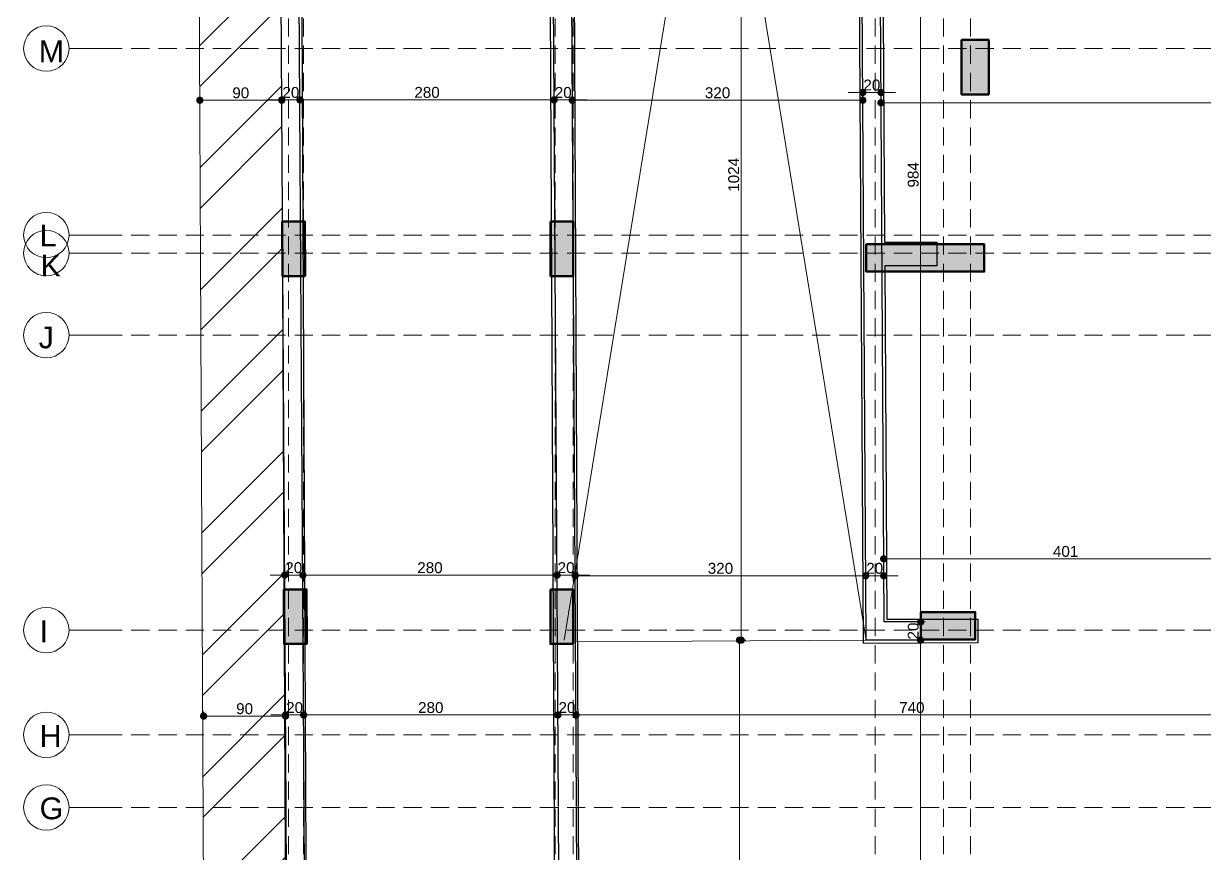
# Model space of a CAD drawing. Header units: millimetres. Extents: x 38129 to 72024, y -56282 to 16512.
# Drawn here: x 41713 to 43014, y -44116 to -43202 of the extents above; entities that cross this region are included whole.
import ezdxf

# ---------------------------------------------------------------- set-up
doc = ezdxf.new("R2010")
doc.units = ezdxf.units.MM
doc.linetypes.add('HIDDEN', pattern=[0.375, 0.25, -0.125])
for name, color, linetype, lineweight in [('AKS', 55, 'HIDDEN', 0), ('COLUMN4', 3, 'Continuous', 50), ('DIŞÖLÇÜ', 37, 'Continuous', 0), ('DUVAR', 255, 'Continuous', 30), ('Islak Tefriş', 35, 'Continuous', 13), ('NET', 7, 'Continuous', 0), ('TARAMA', 252, 'Continuous', 0), ('ölçü İÇ', 31, 'Continuous', 0)]:
    doc.layers.add(name, color=color, linetype=linetype, lineweight=lineweight)
doc.layers.add('sıva', color=41, linetype='Continuous')
doc.styles.add('icdisolcu_yazi', font='arial.ttf')
doc.styles.get("Standard").update_dxf_attribs({"font": 'arial.ttf'})
doc.dimstyles.new('İç Ölçü', dxfattribs={"dimtxt": 12, "dimasz": 8, "dimexe": 5, "dimexo": 0, "dimgap": 2, "dimtad": 1, "dimdec": 0, "dimzin": 12, "dimdsep": 46, "dimtxsty": 'icdisolcu_yazi', "dimblk": 'DOT', "dimcen": 8, "dimdle": 5, "dimclrd": 256, "dimclre": 256, "dimclrt": 7, "dimadec": 0, "dimazin": 3, "dimtfac": 1, "dimtdec": 0, "dimtix": 1, "dimtmove": 2, "dimatfit": 3, "dimldrblk": 'DOT', "dimfxl": 0, "dimtolj": 1, "dimtzin": 0, "dimlwd": -1, "dimlwe": -1, "dimarcsym": 0})

# ---------------------------------------------------------------- blocks, each defined once
blk = doc.blocks.new('_Dot')
at = {"color": 0, "lineweight": -2}
blk.add_line((-0.5, 0), (-1, 0), dxfattribs=at)
at = {"color": 0, "lineweight": 30, "const_width": 0.5}
blk.add_lwpolyline([(-0.25, 0, 1), (0.25, 0, 1)], format="xyb", close=True, dxfattribs=at)
blk = doc.blocks.new('*D667')
at = {"layer": 'Defpoints', "color": 0, "transparency": 16777216}
for p in [(42502, -43880.9), (42501.1, -45209.9), (42502, -45209.9)]:
    blk.add_point(p, dxfattribs=at)
at = {"layer": 'ölçü İÇ', "transparency": 16777216}
for p, q in [((42502, -43880.9), (42507, -43880.9)), ((42501.1, -45209.9), (42507, -45209.9))]:
    blk.add_line(p, q, dxfattribs=at)
at = {"layer": 'ölçü İÇ', "linetype": 'Continuous', "transparency": 16777216}
blk.add_line((42502, -43888.9), (42502, -45201.9), dxfattribs=at)
at = {"layer": 'ölçü İÇ', "transparency": 16777216, "xscale": 8, "yscale": 8, "zscale": 8}
for p, rotation in [((42502, -43880.9), 90), ((42502, -45209.9), 270)]:
    blk.add_blockref('_Dot', p, dxfattribs=dict(at, rotation=rotation))
at = {"layer": 'ölçü İÇ', "color": 7, "transparency": 16777216, "insert": (42493.9, -44545.4), "char_height": 12, "attachment_point": 5, "rotation": 90, "style": 'icdisolcu_yazi'}
blk.add_mtext('\\A1;1329', dxfattribs=at)
blk = doc.blocks.new('*D689')
at = {"layer": 'Defpoints', "color": 0, "transparency": 16777216}
for p in [(42699.4, -43860.9), (42701.5, -43880.9), (42701.5, -43880.9)]:
    blk.add_point(p, dxfattribs=at)
at = {"layer": 'ölçü İÇ', "linetype": 'Continuous', "transparency": 16777216}
for p, q in [((42701.5, -43852.9), (42701.5, -43844.9)), ((42701.5, -43860.9), (42701.5, -43880.9)), ((42701.5, -43888.9), (42701.5, -43896.9))]:
    blk.add_line(p, q, dxfattribs=at)
at = {"layer": 'ölçü İÇ', "transparency": 16777216}
for p, q in [((42699.4, -43860.9), (42706.5, -43860.9)), ((42701.5, -43880.9), (42706.5, -43880.9))]:
    blk.add_line(p, q, dxfattribs=at)
at = {"layer": 'ölçü İÇ', "transparency": 16777216, "xscale": 8, "yscale": 8, "zscale": 8}
for p, rotation in [((42701.5, -43860.9), 270), ((42701.5, -43880.9), 90)]:
    blk.add_blockref('_Dot', p, dxfattribs=dict(at, rotation=rotation))
at = {"layer": 'ölçü İÇ', "color": 7, "transparency": 16777216, "insert": (42693.4, -43870.9), "char_height": 12, "attachment_point": 5, "rotation": 90, "style": 'icdisolcu_yazi'}
blk.add_mtext('\\A1;20', dxfattribs=at)
blk = doc.blocks.new('*D690')
at = {"layer": 'Defpoints', "color": 0, "transparency": 16777216}
for p in [(42701.5, -43880.9), (42699.4, -45210.1), (42701.5, -45210.1)]:
    blk.add_point(p, dxfattribs=at)
at = {"layer": 'ölçü İÇ', "transparency": 16777216}
for p, q in [((42701.5, -43880.9), (42706.5, -43880.9)), ((42699.4, -45210.1), (42706.5, -45210.1))]:
    blk.add_line(p, q, dxfattribs=at)
at = {"layer": 'ölçü İÇ', "linetype": 'Continuous', "transparency": 16777216}
blk.add_line((42701.5, -43888.9), (42701.5, -45202.1), dxfattribs=at)
at = {"layer": 'ölçü İÇ', "transparency": 16777216, "xscale": 8, "yscale": 8, "zscale": 8}
for p, rotation in [((42701.5, -43880.9), 90), ((42701.5, -45210.1), 270)]:
    blk.add_blockref('_Dot', p, dxfattribs=dict(at, rotation=rotation))
at = {"layer": 'ölçü İÇ', "color": 7, "transparency": 16777216, "insert": (42693.4, -44545.5), "char_height": 12, "attachment_point": 5, "rotation": 90, "style": 'icdisolcu_yazi'}
blk.add_mtext('\\A1;1329', dxfattribs=at)
blk = doc.blocks.new('*D704')
at = {"layer": 'Defpoints', "color": 0, "lineweight": 120, "transparency": 16777216}
for p in [(42502.2, -42856.5), (42503.8, -42856.5), (42502, -43880.9)]:
    blk.add_point(p, dxfattribs=at)
at = {"layer": 'ölçü İÇ', "transparency": 16777216}
for p, q in [((42502.2, -42856.5), (42508.8, -42856.5)), ((42502, -43880.9), (42508.8, -43880.9))]:
    blk.add_line(p, q, dxfattribs=at)
at = {"layer": 'ölçü İÇ', "linetype": 'Continuous', "transparency": 16777216}
blk.add_line((42503.8, -43872.9), (42503.8, -42864.5), dxfattribs=at)
at = {"layer": 'ölçü İÇ', "transparency": 16777216, "xscale": 8, "yscale": 8, "zscale": 8}
for p, rotation in [((42503.8, -42856.5), 90), ((42503.8, -43880.9), 270)]:
    blk.add_blockref('_Dot', p, dxfattribs=dict(at, rotation=rotation))
at = {"layer": 'ölçü İÇ', "color": 7, "transparency": 16777216, "insert": (42495.6, -43368.7), "char_height": 12, "attachment_point": 5, "rotation": 90, "style": 'icdisolcu_yazi'}
blk.add_mtext('\\A1;1024', dxfattribs=at)
blk = doc.blocks.new('*D722')
at = {"layer": 'Defpoints', "color": 0, "lineweight": 120, "transparency": 16777216}
for p in [(42701.5, -42876.5), (42701.5, -42876.5), (42701.5, -43860.9)]:
    blk.add_point(p, dxfattribs=at)
at = {"layer": 'ölçü İÇ', "transparency": 16777216}
for p, q in [((42701.5, -42876.5), (42706.5, -42876.5)), ((42701.5, -43860.9), (42696.5, -43860.9))]:
    blk.add_line(p, q, dxfattribs=at)
at = {"layer": 'ölçü İÇ', "linetype": 'Continuous', "transparency": 16777216}
blk.add_line((42701.5, -43852.9), (42701.5, -42884.5), dxfattribs=at)
at = {"layer": 'ölçü İÇ', "transparency": 16777216, "xscale": 8, "yscale": 8, "zscale": 8}
for p, rotation in [((42701.5, -42876.5), 90), ((42701.5, -43860.9), 270)]:
    blk.add_blockref('_Dot', p, dxfattribs=dict(at, rotation=rotation))
at = {"layer": 'ölçü İÇ', "color": 7, "transparency": 16777216, "insert": (42693.4, -43368.7), "char_height": 12, "attachment_point": 5, "rotation": 90, "style": 'icdisolcu_yazi'}
blk.add_mtext('\\A1;984', dxfattribs=at)
blk = doc.blocks.new('*D725')
at = {"layer": 'Defpoints', "color": 0, "lineweight": 120, "transparency": 16777216}
for p in [(42657.8, -43286.6), (42657.8, -43289.4), (44071.6, -43289.4)]:
    blk.add_point(p, dxfattribs=at)
at = {"layer": 'ölçü İÇ', "transparency": 16777216}
for p, q in [((42657.8, -43286.6), (42657.8, -43294.4)), ((44071.6, -43289.4), (44071.6, -43294.4))]:
    blk.add_line(p, q, dxfattribs=at)
at = {"layer": 'ölçü İÇ', "linetype": 'Continuous', "transparency": 16777216}
blk.add_line((44063.6, -43289.4), (42665.8, -43289.4), dxfattribs=at)
at = {"layer": 'ölçü İÇ', "transparency": 16777216, "xscale": 8, "yscale": 8, "zscale": 8, "rotation": 180}
blk.add_blockref('_Dot', (42657.8, -43289.4), dxfattribs=at)
at = {"layer": 'ölçü İÇ', "transparency": 16777216, "xscale": 8, "yscale": 8, "zscale": 8}
blk.add_blockref('_Dot', (44071.6, -43289.4), dxfattribs=at)
at = {"layer": 'ölçü İÇ', "color": 7, "transparency": 16777216, "insert": (43364.7, -43281.4), "char_height": 12, "attachment_point": 5, "style": 'icdisolcu_yazi'}
blk.add_mtext('\\A1;1414', dxfattribs=at)
blk = doc.blocks.new('*D726')
at = {"layer": 'Defpoints', "color": 0, "lineweight": 120, "transparency": 16777216}
for p in [(42637.8, -43278), (42637.8, -43295.3), (42657.8, -43286.6)]:
    blk.add_point(p, dxfattribs=at)
at = {"layer": 'ölçü İÇ', "linetype": 'Continuous', "transparency": 16777216}
for p, q in [((42629.8, -43278), (42621.8, -43278)), ((42657.8, -43278), (42637.8, -43278)), ((42665.8, -43278), (42673.8, -43278))]:
    blk.add_line(p, q, dxfattribs=at)
at = {"layer": 'ölçü İÇ', "transparency": 16777216}
for p, q in [((42637.8, -43283), (42637.8, -43273)), ((42657.8, -43283), (42657.8, -43273))]:
    blk.add_line(p, q, dxfattribs=at)
at = {"layer": 'ölçü İÇ', "transparency": 16777216, "xscale": 8, "yscale": 8, "zscale": 8}
blk.add_blockref('_Dot', (42637.8, -43278), dxfattribs=at)
at = {"layer": 'ölçü İÇ', "transparency": 16777216, "xscale": 8, "yscale": 8, "zscale": 8, "rotation": 180}
blk.add_blockref('_Dot', (42657.8, -43278), dxfattribs=at)
at = {"layer": 'ölçü İÇ', "color": 7, "transparency": 16777216, "insert": (42647.8, -43269.9), "char_height": 12, "attachment_point": 5, "style": 'icdisolcu_yazi'}
blk.add_mtext('\\A1;20', dxfattribs=at)
blk = doc.blocks.new('*D727')
at = {"layer": 'Defpoints', "color": 0, "lineweight": 120, "transparency": 16777216}
for p in [(42317.8, -43286.6), (42317.8, -43296.9), (42637.8, -43295.3)]:
    blk.add_point(p, dxfattribs=at)
at = {"layer": 'ölçü İÇ', "transparency": 16777216}
for p, q in [((42317.8, -43291.6), (42317.8, -43281.6)), ((42637.8, -43291.6), (42637.8, -43281.6))]:
    blk.add_line(p, q, dxfattribs=at)
at = {"layer": 'ölçü İÇ', "linetype": 'Continuous', "transparency": 16777216}
blk.add_line((42629.8, -43286.6), (42325.8, -43286.6), dxfattribs=at)
at = {"layer": 'ölçü İÇ', "transparency": 16777216, "xscale": 8, "yscale": 8, "zscale": 8, "rotation": 180}
blk.add_blockref('_Dot', (42317.8, -43286.6), dxfattribs=at)
at = {"layer": 'ölçü İÇ', "transparency": 16777216, "xscale": 8, "yscale": 8, "zscale": 8}
blk.add_blockref('_Dot', (42637.8, -43286.6), dxfattribs=at)
at = {"layer": 'ölçü İÇ', "color": 7, "transparency": 16777216, "insert": (42477.8, -43278.4), "char_height": 12, "attachment_point": 5, "style": 'icdisolcu_yazi'}
blk.add_mtext('\\A1;320', dxfattribs=at)
blk = doc.blocks.new('*D728')
at = {"layer": 'Defpoints', "color": 0, "lineweight": 120, "transparency": 16777216}
for p in [(42297.8, -43286.3), (42297.8, -43297.1), (42317.8, -43296.9)]:
    blk.add_point(p, dxfattribs=at)
at = {"layer": 'ölçü İÇ', "transparency": 16777216}
for p, q in [((42297.8, -43291.3), (42297.8, -43281.3)), ((42317.8, -43291.3), (42317.8, -43281.3))]:
    blk.add_line(p, q, dxfattribs=at)
at = {"layer": 'ölçü İÇ', "linetype": 'Continuous', "transparency": 16777216}
for p, q in [((42289.8, -43286.3), (42281.8, -43286.3)), ((42317.8, -43286.3), (42297.8, -43286.3)), ((42325.8, -43286.3), (42333.8, -43286.3))]:
    blk.add_line(p, q, dxfattribs=at)
at = {"layer": 'ölçü İÇ', "transparency": 16777216, "xscale": 8, "yscale": 8, "zscale": 8}
blk.add_blockref('_Dot', (42297.8, -43286.3), dxfattribs=at)
at = {"layer": 'ölçü İÇ', "transparency": 16777216, "xscale": 8, "yscale": 8, "zscale": 8, "rotation": 180}
blk.add_blockref('_Dot', (42317.8, -43286.3), dxfattribs=at)
at = {"layer": 'ölçü İÇ', "color": 7, "transparency": 16777216, "insert": (42307.8, -43278.1), "char_height": 12, "attachment_point": 5, "style": 'icdisolcu_yazi'}
blk.add_mtext('\\A1;20', dxfattribs=at)
blk = doc.blocks.new('*D729')
at = {"layer": 'Defpoints', "color": 0, "lineweight": 120, "transparency": 16777216}
for p in [(42017.8, -43283.3), (42017.8, -43286.1), (42297.8, -43297.1)]:
    blk.add_point(p, dxfattribs=at)
at = {"layer": 'ölçü İÇ', "transparency": 16777216}
for p, q in [((42017.8, -43283.3), (42017.8, -43291.1)), ((42297.8, -43291.1), (42297.8, -43281.1))]:
    blk.add_line(p, q, dxfattribs=at)
at = {"layer": 'ölçü İÇ', "linetype": 'Continuous', "transparency": 16777216}
blk.add_line((42289.8, -43286.1), (42025.8, -43286.1), dxfattribs=at)
at = {"layer": 'ölçü İÇ', "transparency": 16777216, "xscale": 8, "yscale": 8, "zscale": 8, "rotation": 180}
blk.add_blockref('_Dot', (42017.8, -43286.1), dxfattribs=at)
at = {"layer": 'ölçü İÇ', "transparency": 16777216, "xscale": 8, "yscale": 8, "zscale": 8}
blk.add_blockref('_Dot', (42297.8, -43286.1), dxfattribs=at)
at = {"layer": 'ölçü İÇ', "color": 7, "transparency": 16777216, "insert": (42157.8, -43278), "char_height": 12, "attachment_point": 5, "style": 'icdisolcu_yazi'}
blk.add_mtext('\\A1;280', dxfattribs=at)
blk = doc.blocks.new('*D730')
at = {"layer": 'Defpoints', "color": 0, "lineweight": 120, "transparency": 16777216}
for p in [(42017.8, -43283.3), (41997.8, -43286.2), (41997.8, -43288)]:
    blk.add_point(p, dxfattribs=at)
at = {"layer": 'ölçü İÇ', "transparency": 16777216}
for p, q in [((41997.8, -43288), (41997.8, -43281.2)), ((42017.8, -43283.3), (42017.8, -43291.2))]:
    blk.add_line(p, q, dxfattribs=at)
at = {"layer": 'ölçü İÇ', "linetype": 'Continuous', "transparency": 16777216}
for p, q in [((41989.8, -43286.2), (41981.8, -43286.2)), ((42017.8, -43286.2), (41997.8, -43286.2)), ((42025.8, -43286.2), (42033.8, -43286.2))]:
    blk.add_line(p, q, dxfattribs=at)
at = {"layer": 'ölçü İÇ', "transparency": 16777216, "xscale": 8, "yscale": 8, "zscale": 8}
blk.add_blockref('_Dot', (41997.8, -43286.2), dxfattribs=at)
at = {"layer": 'ölçü İÇ', "transparency": 16777216, "xscale": 8, "yscale": 8, "zscale": 8, "rotation": 180}
blk.add_blockref('_Dot', (42017.8, -43286.2), dxfattribs=at)
at = {"layer": 'ölçü İÇ', "color": 7, "transparency": 16777216, "insert": (42007.8, -43278.1), "char_height": 12, "attachment_point": 5, "style": 'icdisolcu_yazi'}
blk.add_mtext('\\A1;20', dxfattribs=at)
blk = doc.blocks.new('*D731')
at = {"layer": 'Defpoints', "color": 0, "lineweight": 120, "transparency": 16777216}
for p in [(42660.8, -43791.4), (42660.8, -43792.2), (43061.6, -43808.7)]:
    blk.add_point(p, dxfattribs=at)
at = {"layer": 'ölçü İÇ', "transparency": 16777216}
for p, q in [((42660.8, -43792.2), (42660.8, -43786.4)), ((43061.6, -43796.4), (43061.6, -43786.4))]:
    blk.add_line(p, q, dxfattribs=at)
at = {"layer": 'ölçü İÇ', "linetype": 'Continuous', "transparency": 16777216}
blk.add_line((43053.6, -43791.4), (42668.8, -43791.4), dxfattribs=at)
at = {"layer": 'ölçü İÇ', "transparency": 16777216, "xscale": 8, "yscale": 8, "zscale": 8, "rotation": 180}
blk.add_blockref('_Dot', (42660.8, -43791.4), dxfattribs=at)
at = {"layer": 'ölçü İÇ', "transparency": 16777216, "xscale": 8, "yscale": 8, "zscale": 8}
blk.add_blockref('_Dot', (43061.6, -43791.4), dxfattribs=at)
at = {"layer": 'ölçü İÇ', "color": 7, "transparency": 16777216, "insert": (42861.2, -43783.3), "char_height": 12, "attachment_point": 5, "style": 'icdisolcu_yazi'}
blk.add_mtext('\\A1;401', dxfattribs=at)
blk = doc.blocks.new('*D732')
at = {"layer": 'Defpoints', "color": 0, "lineweight": 120, "transparency": 16777216}
for p in [(42660.8, -43792.2), (42641, -43810), (42641, -43810.3)]:
    blk.add_point(p, dxfattribs=at)
at = {"layer": 'ölçü İÇ', "transparency": 16777216}
for p, q in [((42641, -43810.3), (42641, -43805)), ((42660.8, -43805), (42660.8, -43815))]:
    blk.add_line(p, q, dxfattribs=at)
at = {"layer": 'ölçü İÇ', "linetype": 'Continuous', "transparency": 16777216}
for p, q in [((42633, -43810), (42625, -43810)), ((42660.8, -43810), (42641, -43810)), ((42668.8, -43810), (42676.8, -43810))]:
    blk.add_line(p, q, dxfattribs=at)
at = {"layer": 'ölçü İÇ', "transparency": 16777216, "xscale": 8, "yscale": 8, "zscale": 8}
blk.add_blockref('_Dot', (42641, -43810), dxfattribs=at)
at = {"layer": 'ölçü İÇ', "transparency": 16777216, "xscale": 8, "yscale": 8, "zscale": 8, "rotation": 180}
blk.add_blockref('_Dot', (42660.8, -43810), dxfattribs=at)
at = {"layer": 'ölçü İÇ', "color": 7, "transparency": 16777216, "insert": (42650.9, -43801.9), "char_height": 12, "attachment_point": 5, "style": 'icdisolcu_yazi'}
blk.add_mtext('\\A1;20', dxfattribs=at)
blk = doc.blocks.new('*D733')
at = {"layer": 'Defpoints', "color": 0, "lineweight": 120, "transparency": 16777216}
for p in [(42321, -43810), (42321, -43811.6), (42641, -43810.3)]:
    blk.add_point(p, dxfattribs=at)
at = {"layer": 'ölçü İÇ', "transparency": 16777216}
for p, q in [((42321, -43811.6), (42321, -43805)), ((42641, -43810.3), (42641, -43805))]:
    blk.add_line(p, q, dxfattribs=at)
at = {"layer": 'ölçü İÇ', "linetype": 'Continuous', "transparency": 16777216}
blk.add_line((42633, -43810), (42329, -43810), dxfattribs=at)
at = {"layer": 'ölçü İÇ', "transparency": 16777216, "xscale": 8, "yscale": 8, "zscale": 8, "rotation": 180}
blk.add_blockref('_Dot', (42321, -43810), dxfattribs=at)
at = {"layer": 'ölçü İÇ', "transparency": 16777216, "xscale": 8, "yscale": 8, "zscale": 8}
blk.add_blockref('_Dot', (42641, -43810), dxfattribs=at)
at = {"layer": 'ölçü İÇ', "color": 7, "transparency": 16777216, "insert": (42481, -43801.9), "char_height": 12, "attachment_point": 5, "style": 'icdisolcu_yazi'}
blk.add_mtext('\\A1;320', dxfattribs=at)
blk = doc.blocks.new('*D734')
at = {"layer": 'Defpoints', "color": 0, "lineweight": 120, "transparency": 16777216}
for p in [(42301, -43809.3), (42301, -43811.7), (42321, -43811.6)]:
    blk.add_point(p, dxfattribs=at)
at = {"layer": 'ölçü İÇ', "transparency": 16777216}
for p, q in [((42301, -43811.7), (42301, -43804.3)), ((42321, -43811.6), (42321, -43804.3))]:
    blk.add_line(p, q, dxfattribs=at)
at = {"layer": 'ölçü İÇ', "linetype": 'Continuous', "transparency": 16777216}
for p, q in [((42293, -43809.3), (42285, -43809.3)), ((42321, -43809.3), (42301, -43809.3)), ((42329, -43809.3), (42337, -43809.3))]:
    blk.add_line(p, q, dxfattribs=at)
at = {"layer": 'ölçü İÇ', "transparency": 16777216, "xscale": 8, "yscale": 8, "zscale": 8}
blk.add_blockref('_Dot', (42301, -43809.3), dxfattribs=at)
at = {"layer": 'ölçü İÇ', "transparency": 16777216, "xscale": 8, "yscale": 8, "zscale": 8, "rotation": 180}
blk.add_blockref('_Dot', (42321, -43809.3), dxfattribs=at)
at = {"layer": 'ölçü İÇ', "color": 7, "transparency": 16777216, "insert": (42311, -43801.2), "char_height": 12, "attachment_point": 5, "style": 'icdisolcu_yazi'}
blk.add_mtext('\\A1;20', dxfattribs=at)
blk = doc.blocks.new('*D735')
at = {"layer": 'Defpoints', "color": 0, "lineweight": 120, "transparency": 16777216}
for p in [(42021, -43809.3), (42021, -43813.4), (42301, -43811.7)]:
    blk.add_point(p, dxfattribs=at)
at = {"layer": 'ölçü İÇ', "transparency": 16777216}
for p, q in [((42021, -43813.4), (42021, -43804.3)), ((42301, -43811.7), (42301, -43804.3))]:
    blk.add_line(p, q, dxfattribs=at)
at = {"layer": 'ölçü İÇ', "linetype": 'Continuous', "transparency": 16777216}
blk.add_line((42293, -43809.3), (42029, -43809.3), dxfattribs=at)
at = {"layer": 'ölçü İÇ', "transparency": 16777216, "xscale": 8, "yscale": 8, "zscale": 8, "rotation": 180}
blk.add_blockref('_Dot', (42021, -43809.3), dxfattribs=at)
at = {"layer": 'ölçü İÇ', "transparency": 16777216, "xscale": 8, "yscale": 8, "zscale": 8}
blk.add_blockref('_Dot', (42301, -43809.3), dxfattribs=at)
at = {"layer": 'ölçü İÇ', "color": 7, "transparency": 16777216, "insert": (42161, -43801.2), "char_height": 12, "attachment_point": 5, "style": 'icdisolcu_yazi'}
blk.add_mtext('\\A1;280', dxfattribs=at)
blk = doc.blocks.new('*D736')
at = {"layer": 'Defpoints', "color": 0, "lineweight": 120, "transparency": 16777216}
for p in [(42001, -43809.3), (42001, -43813.5), (42021, -43813.4)]:
    blk.add_point(p, dxfattribs=at)
at = {"layer": 'ölçü İÇ', "transparency": 16777216}
for p, q in [((42001, -43813.5), (42001, -43804.3)), ((42021, -43813.4), (42021, -43804.3))]:
    blk.add_line(p, q, dxfattribs=at)
at = {"layer": 'ölçü İÇ', "linetype": 'Continuous', "transparency": 16777216}
for p, q in [((41993, -43809.3), (41985, -43809.3)), ((42021, -43809.3), (42001, -43809.3)), ((42029, -43809.3), (42037, -43809.3))]:
    blk.add_line(p, q, dxfattribs=at)
at = {"layer": 'ölçü İÇ', "transparency": 16777216, "xscale": 8, "yscale": 8, "zscale": 8}
blk.add_blockref('_Dot', (42001, -43809.3), dxfattribs=at)
at = {"layer": 'ölçü İÇ', "transparency": 16777216, "xscale": 8, "yscale": 8, "zscale": 8, "rotation": 180}
blk.add_blockref('_Dot', (42021, -43809.3), dxfattribs=at)
at = {"layer": 'ölçü İÇ', "color": 7, "transparency": 16777216, "insert": (42011, -43801.2), "char_height": 12, "attachment_point": 5, "style": 'icdisolcu_yazi'}
blk.add_mtext('\\A1;20', dxfattribs=at)
blk = doc.blocks.new('*D737')
at = {"layer": 'Defpoints', "color": 0, "lineweight": 120, "transparency": 16777216}
for p in [(43061.6, -43959.2), (42321.9, -43963.3), (42321.9, -43963.3)]:
    blk.add_point(p, dxfattribs=at)
at = {"layer": 'ölçü İÇ', "transparency": 16777216}
for p, q in [((42321.9, -43963.3), (42321.9, -43958.3)), ((43061.6, -43959.2), (43061.6, -43968.3))]:
    blk.add_line(p, q, dxfattribs=at)
at = {"layer": 'ölçü İÇ', "linetype": 'Continuous', "transparency": 16777216}
blk.add_line((43053.6, -43963.3), (42329.9, -43963.3), dxfattribs=at)
at = {"layer": 'ölçü İÇ', "transparency": 16777216, "xscale": 8, "yscale": 8, "zscale": 8, "rotation": 180}
blk.add_blockref('_Dot', (42321.9, -43963.3), dxfattribs=at)
at = {"layer": 'ölçü İÇ', "transparency": 16777216, "xscale": 8, "yscale": 8, "zscale": 8}
blk.add_blockref('_Dot', (43061.6, -43963.3), dxfattribs=at)
at = {"layer": 'ölçü İÇ', "color": 7, "transparency": 16777216, "insert": (42691.8, -43955.2), "char_height": 12, "attachment_point": 5, "style": 'icdisolcu_yazi'}
blk.add_mtext('\\A1;740', dxfattribs=at)
blk = doc.blocks.new('*D738')
at = {"layer": 'Defpoints', "color": 0, "lineweight": 120, "transparency": 16777216}
for p in [(42301.9, -43963.3), (42301.9, -43963.5), (42321.9, -43963.3)]:
    blk.add_point(p, dxfattribs=at)
at = {"layer": 'ölçü İÇ', "transparency": 16777216}
for p, q in [((42301.9, -43963.5), (42301.9, -43958.3)), ((42321.9, -43963.3), (42321.9, -43968.3))]:
    blk.add_line(p, q, dxfattribs=at)
at = {"layer": 'ölçü İÇ', "linetype": 'Continuous', "transparency": 16777216}
for p, q in [((42293.9, -43963.3), (42285.9, -43963.3)), ((42321.9, -43963.3), (42301.9, -43963.3)), ((42329.9, -43963.3), (42337.9, -43963.3))]:
    blk.add_line(p, q, dxfattribs=at)
at = {"layer": 'ölçü İÇ', "transparency": 16777216, "xscale": 8, "yscale": 8, "zscale": 8}
blk.add_blockref('_Dot', (42301.9, -43963.3), dxfattribs=at)
at = {"layer": 'ölçü İÇ', "transparency": 16777216, "xscale": 8, "yscale": 8, "zscale": 8, "rotation": 180}
blk.add_blockref('_Dot', (42321.9, -43963.3), dxfattribs=at)
at = {"layer": 'ölçü İÇ', "color": 7, "transparency": 16777216, "insert": (42311.9, -43955.2), "char_height": 12, "attachment_point": 5, "style": 'icdisolcu_yazi'}
blk.add_mtext('\\A1;20', dxfattribs=at)
blk = doc.blocks.new('*D739')
at = {"layer": 'Defpoints', "color": 0, "lineweight": 120, "transparency": 16777216}
for p in [(42021.9, -43963.3), (42021.9, -43965.2), (42301.9, -43963.5)]:
    blk.add_point(p, dxfattribs=at)
at = {"layer": 'ölçü İÇ', "transparency": 16777216}
for p, q in [((42021.9, -43965.2), (42021.9, -43958.3)), ((42301.9, -43963.5), (42301.9, -43958.3))]:
    blk.add_line(p, q, dxfattribs=at)
at = {"layer": 'ölçü İÇ', "linetype": 'Continuous', "transparency": 16777216}
blk.add_line((42293.9, -43963.3), (42029.9, -43963.3), dxfattribs=at)
at = {"layer": 'ölçü İÇ', "transparency": 16777216, "xscale": 8, "yscale": 8, "zscale": 8, "rotation": 180}
blk.add_blockref('_Dot', (42021.9, -43963.3), dxfattribs=at)
at = {"layer": 'ölçü İÇ', "transparency": 16777216, "xscale": 8, "yscale": 8, "zscale": 8}
blk.add_blockref('_Dot', (42301.9, -43963.3), dxfattribs=at)
at = {"layer": 'ölçü İÇ', "color": 7, "transparency": 16777216, "insert": (42161.9, -43955.2), "char_height": 12, "attachment_point": 5, "style": 'icdisolcu_yazi'}
blk.add_mtext('\\A1;280', dxfattribs=at)
blk = doc.blocks.new('*D740')
at = {"layer": 'Defpoints', "color": 0, "lineweight": 120, "transparency": 16777216}
for p in [(42001.9, -43963.3), (42001.9, -43965.3), (42021.9, -43965.2)]:
    blk.add_point(p, dxfattribs=at)
at = {"layer": 'ölçü İÇ', "transparency": 16777216}
for p, q in [((42001.9, -43965.3), (42001.9, -43958.3)), ((42021.9, -43965.2), (42021.9, -43958.3))]:
    blk.add_line(p, q, dxfattribs=at)
at = {"layer": 'ölçü İÇ', "linetype": 'Continuous', "transparency": 16777216}
for p, q in [((41993.9, -43963.3), (41985.9, -43963.3)), ((42021.9, -43963.3), (42001.9, -43963.3)), ((42029.9, -43963.3), (42037.9, -43963.3))]:
    blk.add_line(p, q, dxfattribs=at)
at = {"layer": 'ölçü İÇ', "transparency": 16777216, "xscale": 8, "yscale": 8, "zscale": 8}
blk.add_blockref('_Dot', (42001.9, -43963.3), dxfattribs=at)
at = {"layer": 'ölçü İÇ', "transparency": 16777216, "xscale": 8, "yscale": 8, "zscale": 8, "rotation": 180}
blk.add_blockref('_Dot', (42021.9, -43963.3), dxfattribs=at)
at = {"layer": 'ölçü İÇ', "color": 7, "transparency": 16777216, "insert": (42011.9, -43955.2), "char_height": 12, "attachment_point": 5, "style": 'icdisolcu_yazi'}
blk.add_mtext('\\A1;20', dxfattribs=at)
blk = doc.blocks.new('*D747')
at = {"layer": 'Defpoints', "color": 0, "lineweight": 120, "transparency": 16777216}
for p in [(41911.7, -43964.5), (41911.7, -43964.5), (42001.9, -43963.3)]:
    blk.add_point(p, dxfattribs=at)
at = {"layer": 'ölçü İÇ', "transparency": 16777216}
for p, q in [((41911.7, -43964.5), (41911.7, -43959.5)), ((42001.9, -43963.3), (42001.9, -43969.5))]:
    blk.add_line(p, q, dxfattribs=at)
at = {"layer": 'ölçü İÇ', "linetype": 'Continuous', "transparency": 16777216}
blk.add_line((41993.9, -43964.5), (41919.7, -43964.5), dxfattribs=at)
at = {"layer": 'ölçü İÇ', "transparency": 16777216, "xscale": 8, "yscale": 8, "zscale": 8, "rotation": 180}
blk.add_blockref('_Dot', (41911.7, -43964.5), dxfattribs=at)
at = {"layer": 'ölçü İÇ', "transparency": 16777216, "xscale": 8, "yscale": 8, "zscale": 8}
blk.add_blockref('_Dot', (42001.9, -43964.5), dxfattribs=at)
at = {"layer": 'ölçü İÇ', "color": 7, "transparency": 16777216, "insert": (41956.8, -43956.4), "char_height": 12, "attachment_point": 5, "style": 'icdisolcu_yazi'}
blk.add_mtext('\\A1;90', dxfattribs=at)
blk = doc.blocks.new('*D748')
at = {"layer": 'Defpoints', "color": 0, "lineweight": 120, "transparency": 16777216}
for p in [(41907.5, -43286.6), (41907.5, -43286.6), (41997.8, -43286.2)]:
    blk.add_point(p, dxfattribs=at)
at = {"layer": 'ölçü İÇ', "transparency": 16777216}
for p, q in [((41907.5, -43286.6), (41907.5, -43281.6)), ((41997.8, -43286.2), (41997.8, -43291.6))]:
    blk.add_line(p, q, dxfattribs=at)
at = {"layer": 'ölçü İÇ', "linetype": 'Continuous', "transparency": 16777216}
blk.add_line((41989.8, -43286.6), (41915.5, -43286.6), dxfattribs=at)
at = {"layer": 'ölçü İÇ', "transparency": 16777216, "xscale": 8, "yscale": 8, "zscale": 8, "rotation": 180}
blk.add_blockref('_Dot', (41907.5, -43286.6), dxfattribs=at)
at = {"layer": 'ölçü İÇ', "transparency": 16777216, "xscale": 8, "yscale": 8, "zscale": 8}
blk.add_blockref('_Dot', (41997.8, -43286.6), dxfattribs=at)
at = {"layer": 'ölçü İÇ', "color": 7, "transparency": 16777216, "insert": (41952.6, -43278.5), "char_height": 12, "attachment_point": 5, "style": 'icdisolcu_yazi'}
blk.add_mtext('\\A1;90', dxfattribs=at)
blk = doc.blocks.new('rewtertwe')
at = {"layer": 'TARAMA', "lineweight": -3}
h = blk.add_hatch(dxfattribs=at)
h.set_pattern_fill('ANSI33', color=256, scale=2.5, style=0)
h.set_pattern_definition([(45, (-581316.523, -211139.459), (-11.22532015, 11.22532015), []), (45, (-581305.298, -211139.459), (-11.22532015, 11.22532015), [7.9375, -3.96875])])
h.paths.add_polyline_path([(-100.1, -370.8), (-100.1, -810.8), (209.9, -810.8), (209.9, -785.8), (-75.1, -785.8), (-75.1, -395.8), (209.9, -395.8), (209.9, -370.8)])
h.paths.add_polyline_path([(854.8, -1722.2), (914.8, -1722), (914.9, -1747), (854.9, -1747.2)])
h.paths.add_polyline_path([(534.8, -1723.4), (594.8, -1723.2), (594.9, -1748.2), (534.9, -1748.4)])
h.paths.add_polyline_path([(44.8, -1725.1), (104.8, -1724.9), (104.9, -1749.9), (44.9, -1750.1)])
h.paths.add_polyline_path([(-445.1, -1726.8), (-385.1, -1726.6), (-385, -1751.6), (-445, -1751.8)])
h.paths.add_polyline_path([(-868, -1728.3), (-808, -1728.1), (-807.9, -1753.1), (-867.9, -1753.3)])
h.paths.add_polyline_path([(-1153.7, -1729.3), (-1093.7, -1729.1), (-1093.6, -1754.1), (-1153.6, -1754.3)])
h.paths.add_polyline_path([(875, -1405.8), (915, -1405.8), (915, -1445.8), (875, -1445.8)])
h.paths.add_polyline_path([(534.9, -1420.8), (594.9, -1420.8), (594.9, -1445.8), (534.9, -1445.8)])
h.paths.add_polyline_path([(44.9, -1385.8), (69.9, -1385.8), (69.9, -1445.8), (44.9, -1445.8)])
h.paths.add_polyline_path([(-445.1, -1420.8), (-385.1, -1420.8), (-385.1, -1445.8), (-445.1, -1445.8)])
h.paths.add_polyline_path([(-868, -1385.8), (-843, -1385.8), (-843, -1445.8), (-868, -1445.8)])
h.paths.add_polyline_path([(-1155.3, -1385.8), (-1130.3, -1385.7), (-1130.1, -1445.7), (-1155.1, -1445.8)])
h.paths.add_polyline_path([(554.9, -1060.8), (594.9, -1060.8), (594.9, -1100.8), (554.9, -1100.8)])
h.paths.add_polyline_path([(44.9, -1040.8), (74.9, -1040.8), (74.9, -1100.8), (44.9, -1100.8)])
h.paths.add_polyline_path([(-445.1, -1040.8), (-415.1, -1040.8), (-415.1, -1100.8), (-445.1, -1100.8)])
h.paths.add_polyline_path([(859.9, -885.8), (929.9, -885.8), (929.9, -920.8), (859.9, -920.8)])
h.paths.add_polyline_path([(524.9, -885.8), (594.9, -885.8), (594.9, -920.8), (524.9, -920.8)])
h.paths.add_polyline_path([(-520.1, -870.8), (-390.1, -870.8), (-390.1, -900.8), (-520.1, -900.8)])
h.paths.add_polyline_path([(-868, -750.8), (-843, -750.8), (-843, -810.8), (-868, -810.8)])
h.paths.add_polyline_path([(-1158.3, -750.8), (-1133.3, -750.7), (-1133, -810.7), (-1158, -810.8)])
h.paths.add_polyline_path([(-460.1, -465.8), (-400.1, -465.8), (-400.1, -495.8), (-460.1, -495.8)])
h.paths.add_polyline_path([(859.9, -263.3), (929.9, -263.3), (929.9, -298.3), (859.9, -298.3)])
h.paths.add_polyline_path([(524.9, -263.3), (594.9, -263.3), (594.9, -298.3), (524.9, -298.3)])
h.paths.add_polyline_path([(-100.1, -185.8), (209.9, -185.8), (209.9, -210.8), (-100.1, -210.8)])
h.paths.add_polyline_path([(-460.1, -65.8), (-400.1, -65.8), (-400.1, -95.8), (-460.1, -95.8)])
h.paths.add_polyline_path([(-868, -40.8), (-843, -40.8), (-843, -100.8), (-868, -100.8)])
h.paths.add_polyline_path([(-1161.6, -40.8), (-1136.6, -40.7), (-1136.4, -100.7), (-1161.4, -100.8)])
h.paths.add_polyline_path([(-100.1, 249.2), (209.9, 249.2), (209.9, 224.2), (-100.1, 224.2)])
h.paths.add_polyline_path([(859.9, 359.2), (929.9, 359.2), (929.9, 324.2), (859.9, 324.2)])
h.paths.add_polyline_path([(524.9, 359.2), (594.9, 359.2), (594.9, 324.2), (524.9, 324.2)])
h.paths.add_polyline_path([(-520.1, 339.2), (-390.1, 339.2), (-390.1, 309.2), (-520.1, 309.2)])
h.paths.add_polyline_path([(-868, 364.2), (-843, 364.2), (-843, 304.2), (-868, 304.2)])
h.paths.add_polyline_path([(-1163.5, 364.1), (-1138.5, 364.2), (-1138.3, 304.2), (-1163.3, 304.1)])
h.paths.add_polyline_path([(-415.1, 564.2), (-385.1, 564.2), (-385.1, 504.2), (-415.1, 504.2)])
h.paths.add_polyline_path([(584.9, 609.3), (624.9, 609.3), (624.9, 569.3), (584.9, 569.3)])
h.paths.add_polyline_path([(4.9, 609.3), (34.9, 609.3), (34.9, 529.3), (4.9, 529.3)])
h.paths.add_polyline_path([(889.9, 927.2), (929.9, 927.2), (929.9, 887.2), (889.9, 887.2)])
h.paths.add_polyline_path([(329.9, 927.2), (354.9, 927.2), (354.9, 867.2), (329.9, 867.2)])
h.paths.add_polyline_path([(-100.1, 927.2), (-40.1, 927.2), (-40.1, 902.2), (-100.1, 902.2)])
h.paths.add_polyline_path([(-520.1, 927.2), (-495.1, 927.2), (-495.1, 867.2), (-520.1, 867.2)])
h.paths.add_polyline_path([(-868, 927.2), (-843, 927.2), (-843, 867.2), (-868, 867.2)])
h.paths.add_polyline_path([(-1166.2, 927.1), (-1141.2, 927.2), (-1140.9, 867.2), (-1165.9, 867.1)])
at = {"layer": 'COLUMN4', "color": 3}
for points in [[(-415.1, 564.2), (-385.1, 564.2), (-385.1, 504.2), (-415.1, 504.2)], [(-1163.5, 364.1), (-1138.5, 364.2), (-1138.3, 304.2), (-1163.3, 304.1)], [(-868, 364.2), (-843, 364.2), (-843, 304.2), (-868, 304.2)], [(-520.1, 339.2), (-390.1, 339.2), (-390.1, 309.2), (-520.1, 309.2)], [(-1161.6, -40.8), (-1136.6, -40.7), (-1136.4, -100.7), (-1161.4, -100.8)], [(-868, -40.8), (-843, -40.8), (-843, -100.8), (-868, -100.8)], [(-460.1, -65.8), (-400.1, -65.8), (-400.1, -95.8), (-460.1, -95.8)]]:
    blk.add_lwpolyline(points, close=True, dxfattribs=at)

msp = doc.modelspace()

# ---------------------------------------------------------------- hatches: boundary and pattern name
at = {"layer": 'ölçü İÇ'}
h = msp.add_hatch(dxfattribs=at)
h.set_pattern_fill('ANSI32', color=256, scale=10)
h.set_pattern_definition([(45, (8825.12, -21484.28), (-67.35192, 67.35192), []), (45, (8870.025, -21484.28), (-67.35192, 67.35192), [])])
h.paths.add_polyline_path([(42315.2, -42856.5), (42315.2, -42766.5), (41905.1, -42766.5), (41918.5, -45628.8), (44165.4, -45620.6), (44174.5, -44955.2), (44084.5, -44955.2), (44076.6, -45530.9), (42008, -45538.4), (41995.5, -42856.5)])

# ---------------------------------------------------------------- linework, layer by layer
for p, q in [((42002.5, -44065.4), (41995.2, -42856.5)), ((42002.5, -44065.4), (41995.2, -42856.5)), ((42022.5, -44065.3), (42015.3, -42876.5)), ((42008, -45538.4), (42002.5, -44065.4))]:
    msp.add_line(p, q)
at = {"layer": 'AKS', "ltscale": 80}
for p, q in [((42005.2, -42566.5), (42005.2, -45757.8)), ((42021.6, -42566.5), (42021.6, -45757.8)), ((42298.9, -42566.5), (42298.9, -45757.8)), ((42318.6, -42566.5), (42318.6, -45757.8)), ((42651.5, -42566.5), (42651.5, -45757.8)), ((42726.5, -42566.5), (42726.5, -45757.8)), ((42756.5, -42566.5), (42756.5, -45757.8)), ((44372, -43229.7), (41813.4, -43229.7)), ((44372, -43435), (41813.4, -43435)), ((44372, -43454.9), (41813.4, -43454.9)), ((44372, -43545.1), (41813.4, -43545.1)), ((44372, -43869.9), (41813.4, -43869.9)), ((44372, -43985.1), (41813.4, -43985.1)), ((44372, -44065.1), (41813.4, -44065.1))]:
    msp.add_line(p, q, dxfattribs=at)
at = {"layer": 'DIŞÖLÇÜ'}
for p, q in [((41763.4, -43229.7), (41813.4, -43229.7)), ((41763.4, -43435), (41813.4, -43435)), ((41763.4, -43454.9), (41813.4, -43454.9)), ((41763.4, -43545.1), (41813.4, -43545.1)), ((41763.4, -43869.9), (41813.4, -43869.9)), ((41763.4, -43985.1), (41813.4, -43985.1)), ((41763.4, -44065.1), (41813.4, -44065.1))]:
    msp.add_line(p, q, dxfattribs=at)
for centre in [(41738.4, -43229.7), (41738.4, -43435), (41738.4, -43454.9), (41738.4, -43545.1), (41738.4, -43869.9), (41738.4, -43985.1), (41738.4, -44065.1)]:
    msp.add_circle(centre, 25, dxfattribs=at)
at = {"layer": 'DUVAR'}
for p, q in [((42302.5, -44063.6), (42295.2, -42856.5)), ((42322.5, -44063.4), (42315.2, -42856.5)), ((42641.4, -43880.9), (42635.2, -42856.5)), ((42661.3, -43860.9), (42655.2, -42856.5)), ((42028, -45518.4), (42022.5, -44065.3)), ((42306.9, -45229.8), (42302.5, -44064.3)), ((42326.9, -45229.8), (42322.5, -44064.2))]:
    msp.add_line(p, q, dxfattribs=at)
at = {"layer": 'Islak Tefriş'}
for p, q in [((42475.2, -42856.5), (42309, -43880.9)), ((42475.2, -42856.5), (42641.4, -43880.9)), ((42641.4, -43880.9), (42321.4, -43882.8))]:
    msp.add_line(p, q, dxfattribs=at)
at = {"layer": 'NET', "lineweight": 25}
for p, q in [((42701.5, -43860.9), (42661.3, -43860.9)), ((42701.5, -43880.9), (42641.4, -43880.9))]:
    msp.add_line(p, q, dxfattribs=at)
at = {"layer": 'sıva'}
for points in [[(42318.6, -42859.5), (42318.2, -42859.5), (42329.8, -45206.7)], [(43488.5, -42879.5), (42658.3, -42879.5), (42661.7, -43442.9), (42719.5, -43442.9), (42719.5, -43468.9), (42661.9, -43468.9), (42664.2, -43857.9), (42764.5, -43857.9), (42764.5, -43883.9), (42638.4, -43884.6), (42632.2, -42859.5)], [(42303.7, -45232.8), (42292.2, -42879.5), (42018.3, -42879.5), (42030.9, -45515.2)]]:
    msp.add_lwpolyline(points, dxfattribs=at)
at = {"layer": 'ölçü İÇ'}
msp.add_lwpolyline([(42315.2, -42856.5), (41995.5, -42856.5), (42008, -45538.4), (44076.6, -45530.9), (44084.5, -44955.2), (44174.5, -44955.2), (44165.4, -45620.6), (41918.5, -45628.8), (41905.1, -42766.5), (42315.2, -42766.5)], dxfattribs=at)

# ---------------------------------------------------------------- block references
at = {"layer": 'DIŞÖLÇÜ'}
msp.add_blockref('rewtertwe', (43161.7, -43784.3), dxfattribs=at)

# ---------------------------------------------------------------- texts
at = {"layer": 'DIŞÖLÇÜ', "char_height": 24, "width": 425.623, "attachment_point": 7, "rotation": 360}
for s, insert in [('M', (41730, -43244.7)), ('L', (41731, -43447.4)), ('K', (41732, -43480.6)), ('J', (41730, -43560)), ('I', (41731, -43883.2)), ('H', (41731, -43998.4)), ('G', (41731, -44078.4))]:
    msp.add_mtext(s, dxfattribs=dict(at, insert=insert))

# ---------------------------------------------------------------- dimensions: what is measured, and where the dimension line sits
at = {"layer": 'ölçü İÇ'}
for base, p1, p2, picture, middle in [((42503.8, -42856.5), (42502, -43880.9), (42502.2, -42856.5), '*D704', (42495.6, -43368.7)), ((42701.5, -42876.5), (42701.5, -43860.9), (42701.5, -42876.5), '*D722', (42693.4, -43368.7)), ((42701.5, -43880.9), (42699.4, -43860.9), (42701.5, -43880.9), '*D689', (42693.4, -43870.9)), ((42502, -45209.9), (42502, -43880.9), (42501.1, -45209.9), '*D667', (42493.9, -44545.4)), ((42701.5, -45210.1), (42701.5, -43880.9), (42699.4, -45210.1), '*D690', (42693.4, -44545.5))]:
    dim = msp.add_linear_dim(base=base, p1=p1, p2=p2, angle=90, dimstyle='İç Ölçü', dxfattribs=at)
    dim.commit()
    dim.dimension.update_dxf_attribs({"geometry": picture, "text_midpoint": middle})
for base, p1, p2, picture, middle in [((41907.5, -43286.6), (41997.8, -43286.2), (41907.5, -43286.6), '*D748', (41952.6, -43278.5)), ((41997.8, -43286.2), (42017.8, -43283.3), (41997.8, -43288), '*D730', (42007.8, -43278.1)), ((42017.8, -43286.1), (42297.8, -43297.1), (42017.8, -43283.3), '*D729', (42157.8, -43278)), ((42297.8, -43286.3), (42317.8, -43296.9), (42297.8, -43297.1), '*D728', (42307.8, -43278.1)), ((42317.8, -43286.6), (42637.8, -43295.3), (42317.8, -43296.9), '*D727', (42477.8, -43278.4)), ((42637.8, -43278), (42657.8, -43286.6), (42637.8, -43295.3), '*D726', (42647.8, -43269.9)), ((42657.8, -43289.4), (44071.6, -43289.4), (42657.8, -43286.6), '*D725', (43364.7, -43281.4)), ((42660.8, -43791.4), (43061.6, -43808.7), (42660.8, -43792.2), '*D731', (42861.2, -43783.3)), ((42641, -43810), (42660.8, -43792.2), (42641, -43810.3), '*D732', (42650.9, -43801.9)), ((42001, -43809.3), (42021, -43813.4), (42001, -43813.5), '*D736', (42011, -43801.2)), ((42021, -43809.3), (42301, -43811.7), (42021, -43813.4), '*D735', (42161, -43801.2)), ((42301, -43809.3), (42321, -43811.6), (42301, -43811.7), '*D734', (42311, -43801.2)), ((42321, -43810), (42641, -43810.3), (42321, -43811.6), '*D733', (42481, -43801.9)), ((41911.7, -43964.5), (42001.9, -43963.3), (41911.7, -43964.5), '*D747', (41956.8, -43956.4)), ((42001.9, -43963.3), (42021.9, -43965.2), (42001.9, -43965.3), '*D740', (42011.9, -43955.2)), ((42021.9, -43963.3), (42301.9, -43963.5), (42021.9, -43965.2), '*D739', (42161.9, -43955.2)), ((42301.9, -43963.3), (42321.9, -43963.3), (42301.9, -43963.5), '*D738', (42311.9, -43955.2)), ((42321.9, -43963.3), (43061.6, -43959.2), (42321.9, -43963.3), '*D737', (42691.8, -43955.2))]:
    dim = msp.add_linear_dim(base=base, p1=p1, p2=p2, dimstyle='İç Ölçü', dxfattribs=at)
    dim.commit()
    dim.dimension.update_dxf_attribs({"geometry": picture, "text_midpoint": middle})

doc.saveas('drawing.dxf')
